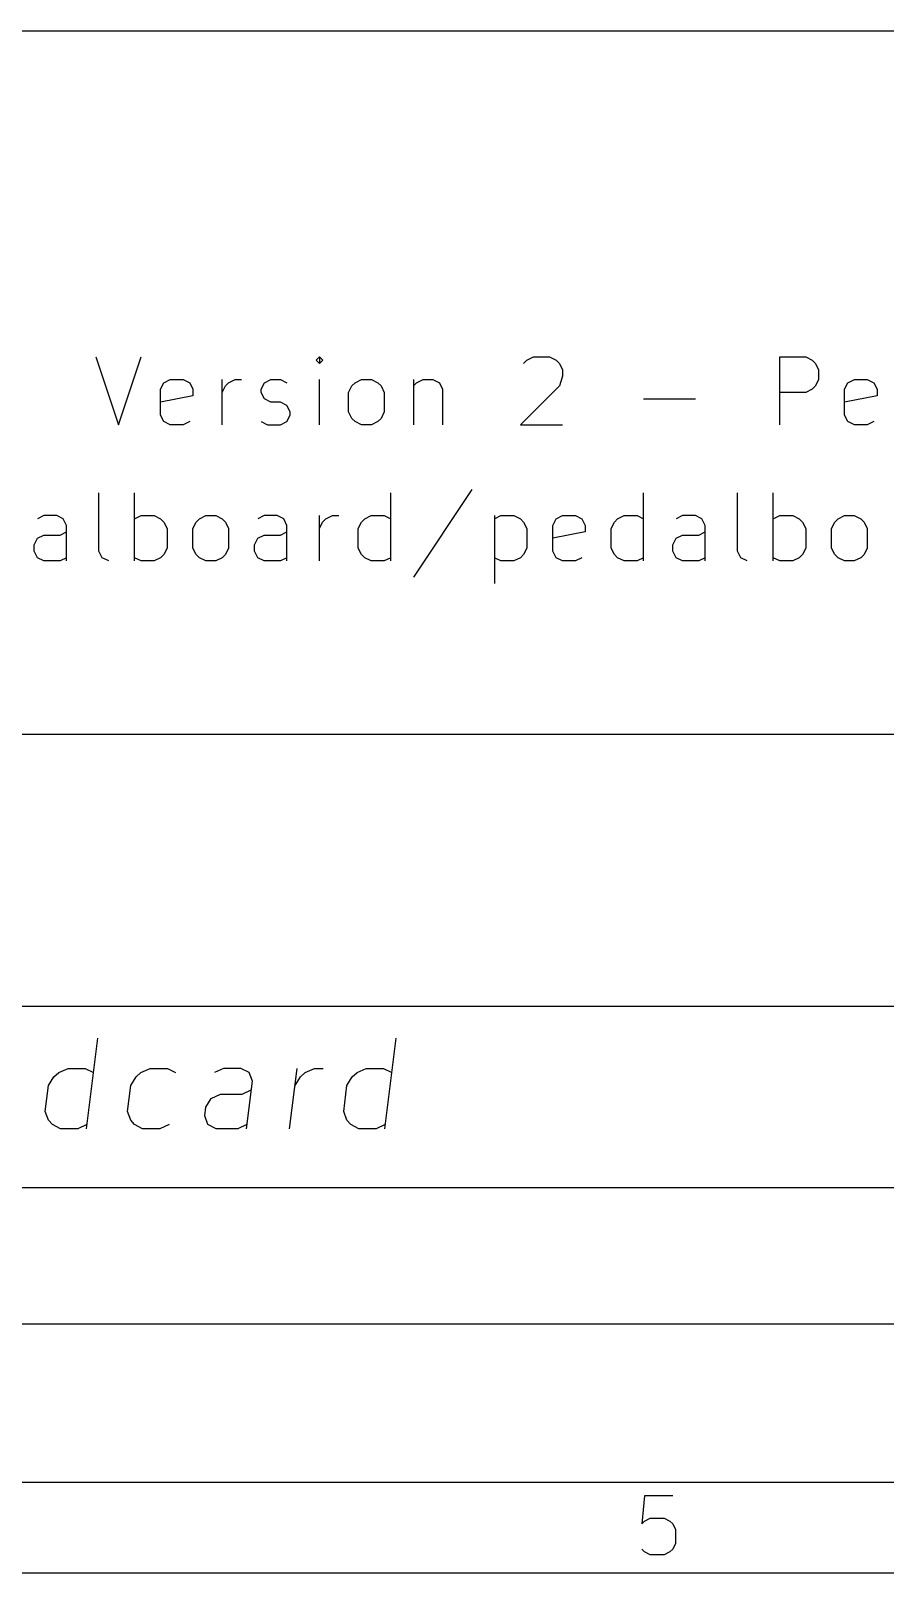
# Model space of a CAD drawing. Extents: x 0.4 to 11.3, y -7.9 to -0.4.
# Drawn here: x 8.736 to 9.477, y -7.874 to -6.536 of the extents above; entities that cross this region are included whole.
import ezdxf

# ---------------------------------------------------------------- set-up
doc = ezdxf.new("R2010")
doc.units = 0
doc.header["$MEASUREMENT"] = 0
doc.layers.add('RED2', color=1, linetype='CONTINUOUS')

msp = doc.modelspace()

# ---------------------------------------------------------------- linework, layer by layer
at = {"layer": 'RED2', "linetype": 'CONTINUOUS'}
for p, q in [((6.9686, -6.5357), (11.2206, -6.5357)), ((8.7919, -6.8186), (8.8116, -6.8777)), ((8.8116, -6.8777), (8.8313, -6.8186)), ((8.986, -6.8186), (8.9831, -6.8214)), ((8.9831, -6.8214), (8.986, -6.8243)), ((8.9888, -6.8214), (8.986, -6.8186)), ((8.986, -6.8186), (8.986, -6.8243)), ((8.986, -6.8243), (8.9888, -6.8214)), ((9.1631, -6.8243), (9.1659, -6.8214)), ((9.1659, -6.8214), (9.1716, -6.8186)), ((9.1716, -6.8186), (9.1856, -6.8186)), ((9.1856, -6.8186), (9.1912, -6.8214)), ((9.1912, -6.8214), (9.1941, -6.8243)), ((9.1941, -6.8243), (9.1969, -6.8299)), ((9.3853, -6.8777), (9.3853, -6.8186)), ((9.3853, -6.8186), (9.4078, -6.8186)), ((9.4078, -6.8186), (9.4134, -6.8214)), ((9.4134, -6.8214), (9.4162, -6.8243)), ((9.4162, -6.8243), (9.419, -6.8299)), ((8.851, -6.8411), (8.8566, -6.8383)), ((8.8566, -6.8383), (8.8679, -6.8383)), ((8.8679, -6.8383), (8.8735, -6.8411)), ((8.9016, -6.8777), (8.9016, -6.8383)), ((8.9072, -6.8411), (8.9128, -6.8383)), ((8.9128, -6.8383), (8.9185, -6.8383)), ((8.9382, -6.8411), (8.9438, -6.8383)), ((8.9438, -6.8383), (8.9522, -6.8383)), ((8.9522, -6.8383), (8.9578, -6.8411)), ((8.986, -6.8777), (8.986, -6.8383)), ((9.0169, -6.8411), (9.0225, -6.8383)), ((9.0225, -6.8383), (9.031, -6.8383)), ((9.031, -6.8383), (9.0366, -6.8411)), ((9.0675, -6.8383), (9.0675, -6.8777)), ((9.0703, -6.8411), (9.0759, -6.8383)), ((9.0759, -6.8383), (9.0844, -6.8383)), ((9.0844, -6.8383), (9.09, -6.8411)), ((9.1969, -6.8355), (9.1941, -6.8439)), ((9.1969, -6.8299), (9.1969, -6.8355)), ((9.419, -6.8383), (9.4162, -6.8439)), ((9.419, -6.8299), (9.419, -6.8383)), ((9.4443, -6.8411), (9.45, -6.8383)), ((9.45, -6.8383), (9.4612, -6.8383)), ((9.4612, -6.8383), (9.4668, -6.8411)), ((8.8482, -6.8468), (8.851, -6.8411)), ((8.8482, -6.8693), (8.8482, -6.8468)), ((8.8763, -6.8524), (8.8482, -6.858)), ((8.8735, -6.8411), (8.8763, -6.8468)), ((8.8763, -6.8468), (8.8763, -6.8524)), ((8.9016, -6.8496), (8.9044, -6.8439)), ((8.9044, -6.8439), (8.9072, -6.8411)), ((8.9353, -6.8468), (8.9382, -6.8411)), ((8.9353, -6.8496), (8.9353, -6.8468)), ((8.9382, -6.8552), (8.9353, -6.8496)), ((9.0113, -6.8496), (9.0141, -6.8439)), ((9.0113, -6.8664), (9.0113, -6.8496)), ((9.0141, -6.8439), (9.0169, -6.8411)), ((9.0366, -6.8411), (9.0394, -6.8439)), ((9.0394, -6.8439), (9.0422, -6.8496)), ((9.0422, -6.8496), (9.0422, -6.8664)), ((9.0675, -6.8439), (9.0703, -6.8411)), ((9.09, -6.8411), (9.0928, -6.8468)), ((9.0928, -6.8468), (9.0928, -6.8777)), ((9.1941, -6.8439), (9.1603, -6.8777)), ((9.4078, -6.8496), (9.3853, -6.8496)), ((9.4134, -6.8468), (9.4078, -6.8496)), ((9.4162, -6.8439), (9.4134, -6.8468)), ((9.4415, -6.8468), (9.4443, -6.8411)), ((9.4415, -6.8693), (9.4415, -6.8468)), ((9.4697, -6.8524), (9.4415, -6.858)), ((9.4668, -6.8411), (9.4697, -6.8468)), ((9.4697, -6.8468), (9.4697, -6.8524)), ((8.9438, -6.858), (8.9382, -6.8552)), ((8.9522, -6.858), (8.9438, -6.858)), ((8.9578, -6.8608), (8.9522, -6.858)), ((8.9606, -6.8664), (8.9578, -6.8608)), ((8.9606, -6.8693), (8.9606, -6.8664)), ((9.0141, -6.8721), (9.0113, -6.8664)), ((9.0422, -6.8664), (9.0394, -6.8721)), ((9.2672, -6.8552), (9.3122, -6.8552)), ((8.851, -6.8749), (8.8482, -6.8693)), ((8.8566, -6.8777), (8.851, -6.8749)), ((8.8679, -6.8777), (8.8566, -6.8777)), ((8.8735, -6.8749), (8.8679, -6.8777)), ((8.9353, -6.8749), (8.941, -6.8777)), ((8.941, -6.8777), (8.9522, -6.8777)), ((8.9522, -6.8777), (8.9578, -6.8749)), ((8.9578, -6.8749), (8.9606, -6.8693)), ((9.0169, -6.8749), (9.0141, -6.8721)), ((9.0225, -6.8777), (9.0169, -6.8749)), ((9.031, -6.8777), (9.0225, -6.8777)), ((9.0366, -6.8749), (9.031, -6.8777)), ((9.0394, -6.8721), (9.0366, -6.8749)), ((9.1603, -6.8777), (9.1969, -6.8777)), ((9.4443, -6.8749), (9.4415, -6.8693)), ((9.45, -6.8777), (9.4443, -6.8749)), ((9.4612, -6.8777), (9.45, -6.8777)), ((9.4668, -6.8749), (9.4612, -6.8777)), ((8.7947, -6.9874), (8.7947, -6.9367)), ((8.8256, -6.9958), (8.8256, -6.9367)), ((9.0478, -6.9958), (9.0478, -6.9367)), ((9.1181, -6.9339), (9.0675, -7.0099)), ((9.2671, -6.9958), (9.2671, -6.9367)), ((9.3487, -6.9874), (9.3487, -6.9367)), ((9.3796, -6.9958), (9.3796, -6.9367)), ((8.7469, -6.9564), (8.7413, -6.9592)), ((8.7582, -6.9564), (8.7469, -6.9564)), ((8.7638, -6.9592), (8.7582, -6.9564)), ((8.7666, -6.9649), (8.7638, -6.9592)), ((8.8256, -6.9592), (8.8313, -6.9564)), ((8.8313, -6.9564), (8.8425, -6.9564)), ((8.8425, -6.9564), (8.8481, -6.9592)), ((8.8481, -6.9592), (8.851, -6.9621)), ((8.8791, -6.9621), (8.8819, -6.9592)), ((8.8819, -6.9592), (8.8875, -6.9564)), ((8.8875, -6.9564), (8.896, -6.9564)), ((8.896, -6.9564), (8.9016, -6.9592)), ((8.9016, -6.9592), (8.9044, -6.9621)), ((8.9381, -6.9564), (8.9325, -6.9592)), ((8.9494, -6.9564), (8.9381, -6.9564)), ((8.955, -6.9592), (8.9494, -6.9564)), ((8.9578, -6.9649), (8.955, -6.9592)), ((8.9859, -6.9958), (8.9859, -6.9564)), ((8.9887, -6.9621), (8.9916, -6.9592)), ((8.9916, -6.9592), (8.9972, -6.9564)), ((8.9972, -6.9564), (9.0028, -6.9564)), ((9.0225, -6.9621), (9.0253, -6.9592)), ((9.0253, -6.9592), (9.0309, -6.9564)), ((9.0309, -6.9564), (9.0422, -6.9564)), ((9.0422, -6.9564), (9.0478, -6.9592)), ((9.1378, -6.9564), (9.1378, -7.0155)), ((9.1378, -6.9592), (9.1434, -6.9564)), ((9.1434, -6.9564), (9.1547, -6.9564)), ((9.1547, -6.9564), (9.1603, -6.9592)), ((9.1603, -6.9592), (9.1631, -6.9621)), ((9.1884, -6.9649), (9.1912, -6.9592)), ((9.1912, -6.9592), (9.1968, -6.9564)), ((9.1968, -6.9564), (9.2081, -6.9564)), ((9.2081, -6.9564), (9.2137, -6.9592)), ((9.2137, -6.9592), (9.2165, -6.9649)), ((9.2418, -6.9621), (9.2446, -6.9592)), ((9.2446, -6.9592), (9.2503, -6.9564)), ((9.2503, -6.9564), (9.2615, -6.9564)), ((9.2615, -6.9564), (9.2671, -6.9592)), ((9.3009, -6.9564), (9.2953, -6.9592)), ((9.3121, -6.9564), (9.3009, -6.9564)), ((9.3178, -6.9592), (9.3121, -6.9564)), ((9.3206, -6.9649), (9.3178, -6.9592)), ((9.3796, -6.9592), (9.3853, -6.9564)), ((9.3853, -6.9564), (9.3965, -6.9564)), ((9.3965, -6.9564), (9.4021, -6.9592)), ((9.4021, -6.9592), (9.4049, -6.9621)), ((9.4331, -6.9621), (9.4359, -6.9592)), ((9.4359, -6.9592), (9.4415, -6.9564)), ((9.4415, -6.9564), (9.4499, -6.9564)), ((9.4499, -6.9564), (9.4556, -6.9592)), ((9.4556, -6.9592), (9.4584, -6.9621)), ((8.7413, -6.9761), (8.7469, -6.9733)), ((8.7469, -6.9733), (8.761, -6.9733)), ((8.761, -6.9733), (8.7666, -6.9705)), ((8.7666, -6.9958), (8.7666, -6.9649)), ((8.851, -6.9621), (8.8538, -6.9677)), ((8.8538, -6.9677), (8.8538, -6.9846)), ((8.8763, -6.9677), (8.8791, -6.9621)), ((8.8763, -6.9846), (8.8763, -6.9677)), ((8.9044, -6.9621), (8.9072, -6.9677)), ((8.9072, -6.9677), (8.9072, -6.9846)), ((8.9325, -6.9761), (8.9381, -6.9733)), ((8.9381, -6.9733), (8.9522, -6.9733)), ((8.9522, -6.9733), (8.9578, -6.9705)), ((8.9578, -6.9958), (8.9578, -6.9649)), ((8.9859, -6.9677), (8.9887, -6.9621)), ((9.0197, -6.9677), (9.0225, -6.9621)), ((9.0197, -6.9846), (9.0197, -6.9677)), ((9.1631, -6.9621), (9.1659, -6.9677)), ((9.1659, -6.9677), (9.1659, -6.9846)), ((9.1884, -6.9874), (9.1884, -6.9649)), ((9.2165, -6.9705), (9.1884, -6.9761)), ((9.2165, -6.9649), (9.2165, -6.9705)), ((9.239, -6.9677), (9.2418, -6.9621)), ((9.239, -6.9846), (9.239, -6.9677)), ((9.2953, -6.9761), (9.3009, -6.9733)), ((9.3009, -6.9733), (9.315, -6.9733)), ((9.315, -6.9733), (9.3206, -6.9705)), ((9.3206, -6.9958), (9.3206, -6.9649)), ((9.4049, -6.9621), (9.4078, -6.9677)), ((9.4078, -6.9677), (9.4078, -6.9846)), ((9.4302, -6.9677), (9.4331, -6.9621)), ((9.4302, -6.9846), (9.4302, -6.9677)), ((9.4584, -6.9621), (9.4612, -6.9677)), ((9.4612, -6.9677), (9.4612, -6.9846)), ((8.7385, -6.9817), (8.7413, -6.9761)), ((8.7385, -6.9874), (8.7385, -6.9817)), ((8.7413, -6.993), (8.7385, -6.9874)), ((8.7975, -6.993), (8.7947, -6.9874)), ((8.8538, -6.9846), (8.851, -6.9902)), ((8.8791, -6.9902), (8.8763, -6.9846)), ((8.9072, -6.9846), (8.9044, -6.9902)), ((8.9297, -6.9817), (8.9325, -6.9761)), ((8.9297, -6.9874), (8.9297, -6.9817)), ((8.9325, -6.993), (8.9297, -6.9874)), ((9.0225, -6.9902), (9.0197, -6.9846)), ((9.1659, -6.9846), (9.1631, -6.9902)), ((9.1912, -6.993), (9.1884, -6.9874)), ((9.2418, -6.9902), (9.239, -6.9846)), ((9.2925, -6.9817), (9.2953, -6.9761)), ((9.2925, -6.9874), (9.2925, -6.9817)), ((9.2953, -6.993), (9.2925, -6.9874)), ((9.3515, -6.993), (9.3487, -6.9874)), ((9.4078, -6.9846), (9.4049, -6.9902)), ((9.4331, -6.9902), (9.4302, -6.9846)), ((9.4612, -6.9846), (9.4584, -6.9902)), ((8.7469, -6.9958), (8.7413, -6.993)), ((8.761, -6.9958), (8.7469, -6.9958)), ((8.7666, -6.993), (8.761, -6.9958)), ((8.8032, -6.9958), (8.7975, -6.993)), ((8.8313, -6.9958), (8.8256, -6.993)), ((8.8425, -6.9958), (8.8313, -6.9958)), ((8.8481, -6.993), (8.8425, -6.9958)), ((8.851, -6.9902), (8.8481, -6.993)), ((8.8819, -6.993), (8.8791, -6.9902)), ((8.8875, -6.9958), (8.8819, -6.993)), ((8.896, -6.9958), (8.8875, -6.9958)), ((8.9016, -6.993), (8.896, -6.9958)), ((8.9044, -6.9902), (8.9016, -6.993)), ((8.9381, -6.9958), (8.9325, -6.993)), ((8.9522, -6.9958), (8.9381, -6.9958)), ((8.9578, -6.993), (8.9522, -6.9958)), ((9.0253, -6.993), (9.0225, -6.9902)), ((9.0309, -6.9958), (9.0253, -6.993)), ((9.0422, -6.9958), (9.0309, -6.9958)), ((9.0478, -6.993), (9.0422, -6.9958)), ((9.1434, -6.9958), (9.1378, -6.993)), ((9.1547, -6.9958), (9.1434, -6.9958)), ((9.1603, -6.993), (9.1547, -6.9958)), ((9.1631, -6.9902), (9.1603, -6.993)), ((9.1968, -6.9958), (9.1912, -6.993)), ((9.2081, -6.9958), (9.1968, -6.9958)), ((9.2137, -6.993), (9.2081, -6.9958)), ((9.2446, -6.993), (9.2418, -6.9902)), ((9.2503, -6.9958), (9.2446, -6.993)), ((9.2615, -6.9958), (9.2503, -6.9958)), ((9.2671, -6.993), (9.2615, -6.9958)), ((9.3009, -6.9958), (9.2953, -6.993)), ((9.315, -6.9958), (9.3009, -6.9958)), ((9.3206, -6.993), (9.315, -6.9958)), ((9.3571, -6.9958), (9.3515, -6.993)), ((9.3853, -6.9958), (9.3796, -6.993)), ((9.3965, -6.9958), (9.3853, -6.9958)), ((9.4021, -6.993), (9.3965, -6.9958)), ((9.4049, -6.9902), (9.4021, -6.993)), ((9.4359, -6.993), (9.4331, -6.9902)), ((9.4415, -6.9958), (9.4359, -6.993)), ((9.4499, -6.9958), (9.4415, -6.9958)), ((9.4556, -6.993), (9.4499, -6.9958)), ((9.4584, -6.9902), (9.4556, -6.993)), ((6.9686, -7.146), (11.2206, -7.146)), ((6.9686, -7.3822), (11.2206, -7.3822)), ((8.7839, -7.4886), (8.7937, -7.4099)), ((9.0426, -7.4886), (9.0524, -7.4099)), ((8.7557, -7.4436), (8.76, -7.4399)), ((8.76, -7.4399), (8.7679, -7.4362)), ((8.7679, -7.4362), (8.7829, -7.4362)), ((8.7829, -7.4362), (8.79, -7.4399)), ((8.827, -7.4436), (8.8312, -7.4399)), ((8.8312, -7.4399), (8.8392, -7.4362)), ((8.8392, -7.4362), (8.8542, -7.4362)), ((8.8542, -7.4362), (8.8612, -7.4399)), ((8.9029, -7.4362), (8.8949, -7.4399)), ((8.9179, -7.4362), (8.9029, -7.4362)), ((8.9249, -7.4399), (8.9179, -7.4362)), ((8.9278, -7.4474), (8.9249, -7.4399)), ((8.9601, -7.4886), (8.9667, -7.4362)), ((8.9695, -7.4436), (8.9737, -7.4399)), ((8.9737, -7.4399), (8.9817, -7.4362)), ((8.9817, -7.4362), (8.9892, -7.4362)), ((9.0145, -7.4436), (9.0187, -7.4399)), ((9.0187, -7.4399), (9.0266, -7.4362)), ((9.0266, -7.4362), (9.0416, -7.4362)), ((9.0416, -7.4362), (9.0487, -7.4399)), ((8.7482, -7.4736), (8.7511, -7.4511)), ((8.7511, -7.4511), (8.7557, -7.4436)), ((8.8195, -7.4736), (8.8223, -7.4511)), ((8.8223, -7.4511), (8.827, -7.4436)), ((8.9189, -7.4586), (8.9268, -7.4549)), ((8.9226, -7.4886), (8.9278, -7.4474)), ((8.9648, -7.4511), (8.9695, -7.4436)), ((9.007, -7.4736), (9.0098, -7.4511)), ((9.0098, -7.4511), (9.0145, -7.4436)), ((8.8874, -7.4699), (8.8921, -7.4624)), ((8.8921, -7.4624), (8.9001, -7.4586)), ((8.9001, -7.4586), (8.9189, -7.4586)), ((8.7511, -7.4811), (8.7482, -7.4736)), ((8.7543, -7.4849), (8.7511, -7.4811)), ((8.8223, -7.4811), (8.8195, -7.4736)), ((8.8256, -7.4849), (8.8223, -7.4811)), ((8.8865, -7.4774), (8.8874, -7.4699)), ((8.8893, -7.4849), (8.8865, -7.4774)), ((9.0098, -7.4811), (9.007, -7.4736)), ((9.0131, -7.4849), (9.0098, -7.4811)), ((8.7614, -7.4886), (8.7543, -7.4849)), ((8.7764, -7.4886), (8.7614, -7.4886)), ((8.7843, -7.4849), (8.7764, -7.4886)), ((8.8326, -7.4886), (8.8256, -7.4849)), ((8.8476, -7.4886), (8.8326, -7.4886)), ((8.8556, -7.4849), (8.8476, -7.4886)), ((8.8964, -7.4886), (8.8893, -7.4849)), ((8.9151, -7.4886), (8.8964, -7.4886)), ((8.9231, -7.4849), (8.9151, -7.4886)), ((9.0201, -7.4886), (9.0131, -7.4849)), ((9.0351, -7.4886), (9.0201, -7.4886)), ((9.0431, -7.4849), (9.0351, -7.4886)), ((6.9686, -7.5397), (11.2206, -7.5397)), ((6.9686, -7.6578), (11.2206, -7.6578)), ((11.2206, -7.7956), (0.4724, -7.7956)), ((11.2206, -7.7956), (6.9686, -7.7956)), ((9.268, -7.8071), (9.2656, -7.8315)), ((9.2924, -7.8071), (9.268, -7.8071)), ((9.2656, -7.8315), (9.268, -7.8291)), ((9.268, -7.8291), (9.2729, -7.8266)), ((9.2729, -7.8266), (9.2851, -7.8266)), ((9.2851, -7.8266), (9.29, -7.8291)), ((9.29, -7.8291), (9.2924, -7.8315)), ((9.2924, -7.8315), (9.2948, -7.8364)), ((9.2948, -7.8364), (9.2948, -7.8486)), ((9.268, -7.8559), (9.2656, -7.8534)), ((9.2729, -7.8583), (9.268, -7.8559)), ((9.29, -7.8559), (9.2851, -7.8583)), ((9.2924, -7.8534), (9.29, -7.8559)), ((9.2948, -7.8486), (9.2924, -7.8534)), ((9.2851, -7.8583), (9.2729, -7.8583)), ((11.2993, -7.8743), (0.3937, -7.8743))]:
    msp.add_line(p, q, dxfattribs=at)

doc.saveas('drawing.dxf')
